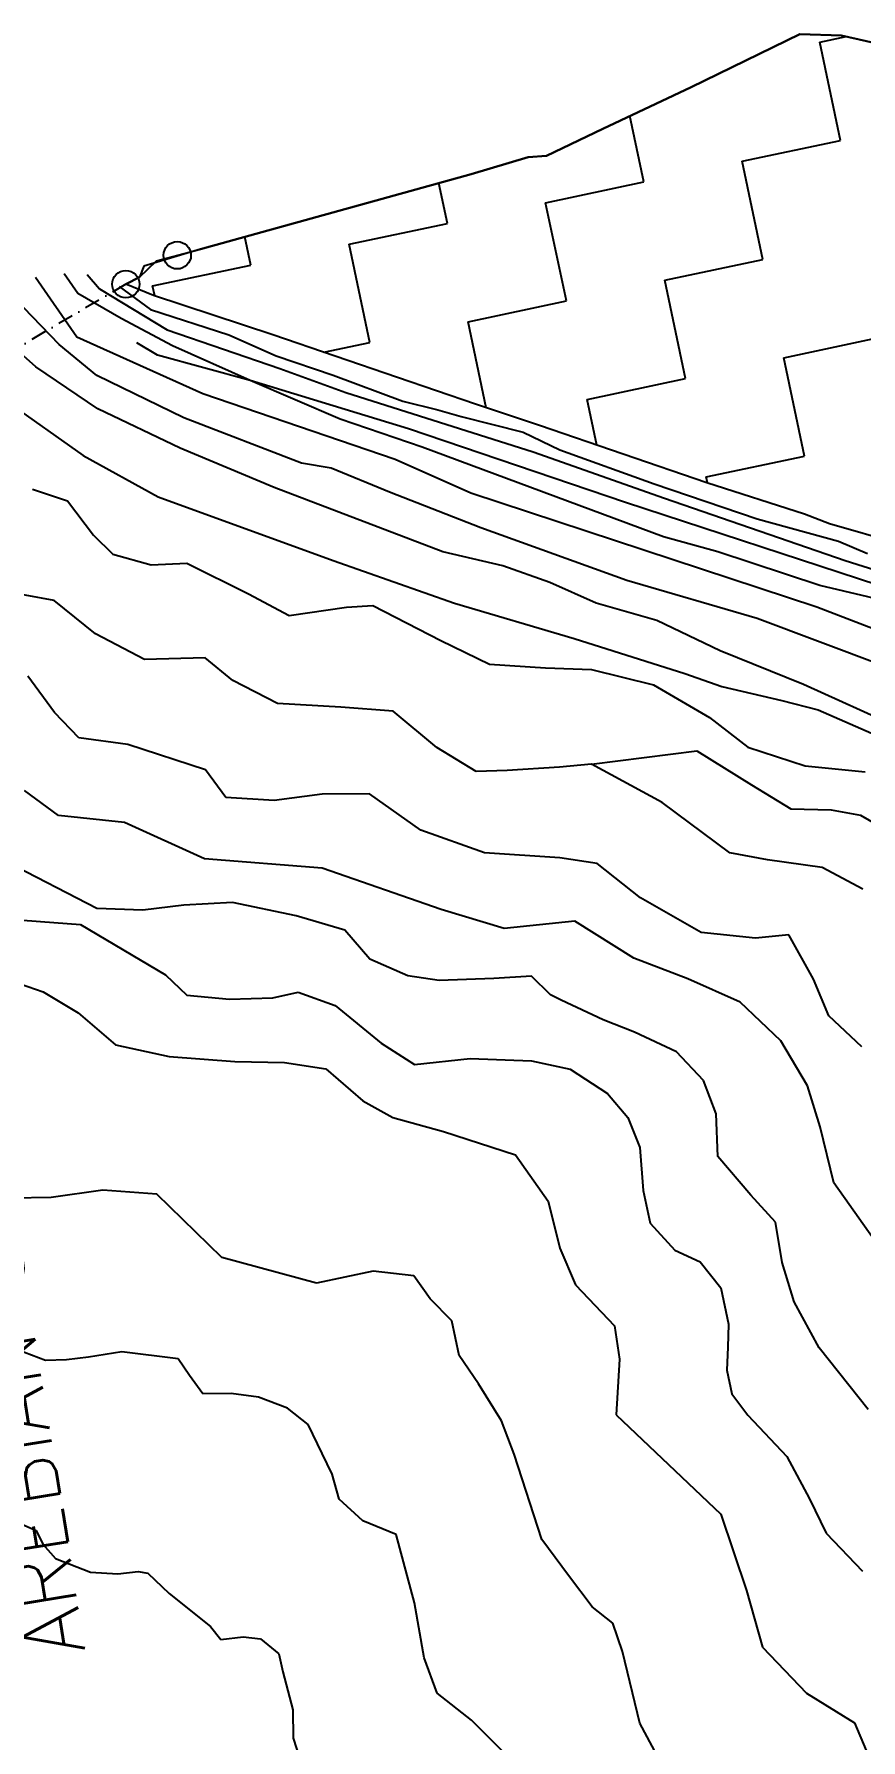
# Model space of a CAD drawing. Header units: metres. Extents: x 349664 to 353992, y 1754751 to 1758067.
# Drawn here: x 350022 to 350290, y 1756477 to 1757030 of the extents above; entities that cross this region are included whole.
import ezdxf

# ---------------------------------------------------------------- set-up
doc = ezdxf.new("R2010")
doc.units = ezdxf.units.M
doc.linetypes.add('DASHDOT', pattern=[1, 0.5, -0.25, 0, -0.25])
for name, color, linetype in [('LINE_WATER', 4, 'Continuous'), ('POLY_HATCH', 12, 'Continuous'), ('POLY_WATER', 4, 'Continuous'), ('TEXT_MAPIN', 7, 'Continuous'), ('V_BOUND_LINE', 7, 'Continuous'), ('V_BOUND_STREAM_LINE', 7, 'DASHDOT')]:
    doc.layers.add(name, color=color, linetype=linetype)
doc.styles.get("Standard").update_dxf_attribs({"font": 'simplex.shx'})

msp = doc.modelspace()

# ---------------------------------------------------------------- linework, layer by layer
for centre in [(350068.8, 1756958.15), (350052.11, 1756948.79)]:
    msp.add_circle(centre, 4.43)
at = {"layer": 'LINE_WATER'}
for p, q in [((350022.88, 1756951.11), (350036.2, 1756931.78)), ((350036.56, 1756945.76), (350032.12, 1756952.2)), ((350039.57, 1756951.93), (350043.64, 1756947.26)), ((350030.54, 1756929.31), (350013.22, 1756947.18)), ((350050.59, 1756937.65), (350036.56, 1756945.76)), ((350043.64, 1756947.26), (350065.52, 1756934.04)), ((350050.02, 1756948.02), (350060.17, 1756940.63)), ((350060.17, 1756940.63), (350085.54, 1756932.4)), ((350022.93, 1756922.03), (350003.96, 1756938.94)), ((350067.23, 1756928.86), (350050.59, 1756937.65)), ((350065.52, 1756934.04), (350102.06, 1756921.46)), ((350042.74, 1756919.26), (350030.54, 1756929.31)), ((350036.2, 1756931.78), (350077.05, 1756913.34)), ((350062.35, 1756925.83), (350055.72, 1756929.75)), ((350092.41, 1756917.57), (350067.23, 1756928.86)), ((350085.54, 1756932.4), (350100.82, 1756925.62)), ((350092.41, 1756917.57), (350062.35, 1756925.83)), ((350100.82, 1756925.62), (350119.34, 1756919.29)), ((350043.05, 1756908.44), (350022.93, 1756922.03)), ((350070.89, 1756905.53), (350042.74, 1756919.26)), ((350121.55, 1756905.12), (350092.41, 1756917.57)), ((350143.75, 1756901.97), (350092.41, 1756917.57)), ((350102.06, 1756921.46), (350123.42, 1756913.67)), ((350119.34, 1756919.29), (350141.87, 1756910.94)), ((350077.05, 1756913.34), (350139.45, 1756892.08)), ((350123.42, 1756913.67), (350184.13, 1756894.51)), ((350013.6, 1756910.83), (350038.25, 1756893.28)), ((350069.78, 1756895.64), (350043.05, 1756908.44)), ((350141.87, 1756910.94), (350153.21, 1756908.09)), ((350153.21, 1756908.09), (350160.84, 1756905.89)), ((350109.11, 1756890.84), (350070.89, 1756905.53)), ((350148.12, 1756895.97), (350121.55, 1756905.12)), ((350214.09, 1756878.08), (350143.75, 1756901.97)), ((350160.84, 1756905.89), (350180.85, 1756900.91)), ((350180.85, 1756900.91), (350192.82, 1756895.1)), ((350100.17, 1756882.99), (350069.78, 1756895.64)), ((350226.32, 1756866.97), (350148.12, 1756895.97)), ((350038.25, 1756893.28), (350062.62, 1756879.97)), ((350118.7, 1756889.18), (350109.11, 1756890.84)), ((350139.45, 1756892.08), (350163.91, 1756881.25)), ((350184.13, 1756894.51), (350226.72, 1756879.52)), ((350192.82, 1756895.1), (350223.3, 1756884.14)), ((350137.57, 1756881.47), (350118.7, 1756889.18)), ((350021.92, 1756882.38), (350033.19, 1756878.6)), ((350062.62, 1756879.97), (350119.33, 1756859.35)), ((350154.82, 1756862.08), (350100.17, 1756882.99)), ((350167.12, 1756869.88), (350137.57, 1756881.47)), ((350163.91, 1756881.25), (350276.09, 1756844.25)), ((350223.3, 1756884.14), (350256.71, 1756872.84)), ((350226.72, 1756879.52), (350285.21, 1756859.27)), ((350033.19, 1756878.6), (350041.7, 1756867.48)), ((350295.82, 1756851.28), (350214.09, 1756878.08)), ((350214.46, 1756852.81), (350167.12, 1756869.88)), ((350256.71, 1756872.84), (350283.08, 1756865.54)), ((350041.7, 1756867.48), (350047.91, 1756861.41)), ((350243.98, 1756862.09), (350226.32, 1756866.97)), ((350283.08, 1756865.54), (350292.51, 1756861.58)), ((350047.91, 1756861.41), (350060.36, 1756857.89)), ((350060.36, 1756857.89), (350071.94, 1756858.49)), ((350071.94, 1756858.49), (350091.9, 1756848.56)), ((350119.33, 1756859.35), (350158.6, 1756845.5)), ((350174.25, 1756857.58), (350154.82, 1756862.08)), ((350189.56, 1756852.2), (350174.25, 1756857.58)), ((350277.07, 1756851.24), (350243.98, 1756862.09)), ((350285.21, 1756859.27), (350316.87, 1756849.35)), ((350204.52, 1756845.52), (350189.56, 1756852.2)), ((350256.73, 1756840.52), (350214.46, 1756852.81)), ((350300.41, 1756845.71), (350277.07, 1756851.24)), ((350028.93, 1756846.33), (350007.14, 1756850.34)), ((350042.28, 1756835.61), (350028.93, 1756846.33)), ((350091.9, 1756848.56), (350105.09, 1756841.51)), ((350105.09, 1756841.51), (350123.62, 1756844.19)), ((350123.62, 1756844.19), (350132.12, 1756844.76)), ((350132.12, 1756844.76), (350154.23, 1756833.43)), ((350158.6, 1756845.5), (350197.37, 1756834.01)), ((350224.2, 1756839.83), (350204.52, 1756845.52)), ((350297.55, 1756825.16), (350256.73, 1756840.52)), ((350276.09, 1756844.25), (350316.32, 1756828.76)), ((350058.2, 1756827.29), (350042.28, 1756835.61)), ((350244.75, 1756830.02), (350224.2, 1756839.83)), ((350154.23, 1756833.43), (350170.03, 1756825.7)), ((350197.37, 1756834.01), (350233.32, 1756822.73)), ((350271.69, 1756819.11), (350244.75, 1756830.02)), ((350077.82, 1756827.74), (350058.2, 1756827.29)), ((350086.76, 1756820.41), (350077.82, 1756827.74)), ((350170.03, 1756825.7), (350188.12, 1756824.6)), ((350188.12, 1756824.6), (350203.02, 1756824.06)), ((350203.02, 1756824.06), (350223.17, 1756819.09)), ((350029.04, 1756810.1), (350020.4, 1756821.81)), ((350101.26, 1756813.01), (350086.76, 1756820.41)), ((350223.17, 1756819.09), (350241.24, 1756808.46)), ((350233.32, 1756822.73), (350245.3, 1756818.49)), ((350245.3, 1756818.49), (350264.73, 1756813.99)), ((350305.07, 1756804.01), (350271.69, 1756819.11)), ((350121.84, 1756811.82), (350101.26, 1756813.01)), ((350264.73, 1756813.99), (350276.46, 1756810.93)), ((350036.93, 1756801.92), (350029.04, 1756810.1)), ((350138.75, 1756810.48), (350121.84, 1756811.82)), ((350152.94, 1756798.71), (350138.75, 1756810.48)), ((350241.24, 1756808.46), (350253.75, 1756798.8)), ((350276.46, 1756810.93), (350295.46, 1756802.64)), ((350052.79, 1756799.74), (350036.93, 1756801.92)), ((350077.93, 1756791.52), (350052.79, 1756799.74)), ((350165.67, 1756790.94), (350152.94, 1756798.71)), ((350203, 1756793.33), (350237.2, 1756797.66)), ((350237.2, 1756797.66), (350254.92, 1756786.64)), ((350253.75, 1756798.8), (350272.25, 1756792.86)), ((350084.54, 1756782.56), (350077.93, 1756791.52)), ((350175.72, 1756791.26), (350165.67, 1756790.94)), ((350192.72, 1756792.39), (350175.72, 1756791.26)), ((350203, 1756793.33), (350192.72, 1756792.39)), ((350225.94, 1756780.95), (350203, 1756793.33)), ((350272.25, 1756792.86), (350291.77, 1756790.84)), ((350030.26, 1756776.67), (350019.3, 1756784.82)), ((350254.92, 1756786.64), (350267.65, 1756778.88)), ((350100.15, 1756781.55), (350084.54, 1756782.56)), ((350115.73, 1756783.61), (350100.15, 1756781.55)), ((350131.09, 1756783.78), (350115.73, 1756783.61)), ((350147.77, 1756771.92), (350131.09, 1756783.78)), ((350247.86, 1756764.67), (350225.94, 1756780.95)), ((350051.68, 1756774.43), (350030.26, 1756776.67)), ((350077.57, 1756762.68), (350051.68, 1756774.43)), ((350267.65, 1756778.88), (350280.66, 1756778.55)), ((350280.66, 1756778.55), (350290.25, 1756776.88)), ((350290.25, 1756776.88), (350305.71, 1756767.85)), ((350168.41, 1756764.6), (350147.77, 1756771.92)), ((350115.78, 1756759.68), (350077.57, 1756762.68)), ((350192.77, 1756762.98), (350168.41, 1756764.6)), ((350204.85, 1756761.22), (350192.77, 1756762.98)), ((350260.06, 1756762.32), (350247.86, 1756764.67)), ((350042.78, 1756746.62), (350013.48, 1756761.73)), ((350154.33, 1756746.29), (350115.78, 1756759.68)), ((350218.91, 1756750.05), (350204.85, 1756761.22)), ((350277.81, 1756759.92), (350260.06, 1756762.32)), ((350291, 1756752.87), (350277.81, 1756759.92)), ((350057.67, 1756746.07), (350042.78, 1756746.62)), ((350070.89, 1756747.64), (350057.67, 1756746.07)), ((350086.72, 1756748.52), (350070.89, 1756747.64)), ((350107.33, 1756744.26), (350086.72, 1756748.52)), ((350174.72, 1756740.14), (350154.33, 1756746.29)), ((350238.53, 1756738.81), (350218.91, 1756750.05)), ((350009.33, 1756743.51), (350037.48, 1756741.46)), ((350037.48, 1756741.46), (350064.95, 1756725.12)), ((350123.1, 1756739.6), (350107.33, 1756744.26)), ((350197.63, 1756742.52), (350174.72, 1756740.14)), ((350216.78, 1756730.57), (350197.63, 1756742.52)), ((350131.24, 1756730.24), (350123.1, 1756739.6)), ((350256.16, 1756737), (350238.53, 1756738.81)), ((350267.02, 1756738.07), (350256.16, 1756737)), ((350274.98, 1756723.75), (350267.02, 1756738.07)), ((350143.47, 1756724.83), (350131.24, 1756730.24)), ((350234.23, 1756723.8), (350216.78, 1756730.57)), ((350064.95, 1756725.12), (350071.88, 1756718.59)), ((350153.65, 1756723.29), (350143.47, 1756724.83)), ((350183.54, 1756724.68), (350171.37, 1756723.96)), ((350189.75, 1756718.61), (350183.54, 1756724.68)), ((350015.42, 1756723.05), (350025.39, 1756719.62)), ((350025.39, 1756719.62), (350036.69, 1756712.78)), ((350071.88, 1756718.59), (350085.72, 1756717.21)), ((350099.78, 1756717.72), (350108.03, 1756719.46)), ((350108.03, 1756719.46), (350120.02, 1756715.22)), ((350171.37, 1756723.96), (350153.65, 1756723.29)), ((350193.19, 1756716.88), (350189.75, 1756718.61)), ((350251.21, 1756716.32), (350234.23, 1756723.8)), ((350279.95, 1756711.88), (350274.98, 1756723.75)), ((350085.72, 1756717.21), (350099.78, 1756717.72)), ((350120.02, 1756715.22), (350134.92, 1756702.99)), ((350206.85, 1756710.54), (350193.19, 1756716.88)), ((350264.35, 1756703.71), (350251.21, 1756716.32)), ((350036.69, 1756712.78), (350048.74, 1756702.41)), ((350216.94, 1756706.52), (350206.85, 1756710.54)), ((350290.69, 1756701.85), (350279.95, 1756711.88)), ((350048.74, 1756702.41), (350066.15, 1756698.71)), ((350134.92, 1756702.99), (350145.63, 1756696.03)), ((350230.6, 1756700.18), (350216.94, 1756706.52)), ((350273.05, 1756689.18), (350264.35, 1756703.71)), ((350066.15, 1756698.71), (350087.44, 1756697.05)), ((350087.44, 1756697.05), (350103.52, 1756696.76)), ((350103.52, 1756696.76), (350116.9, 1756694.66)), ((350145.63, 1756696.03), (350163.69, 1756698)), ((350163.69, 1756698), (350183.56, 1756697.28)), ((350183.56, 1756697.28), (350196.13, 1756694.61)), ((350239.33, 1756690.95), (350230.6, 1756700.18)), ((350116.9, 1756694.66), (350128.94, 1756684.29)), ((350196.13, 1756694.61), (350208.27, 1756686.72)), ((350243.46, 1756680.13), (350239.33, 1756690.95)), ((350208.27, 1756686.72), (350214.85, 1756678.88)), ((350277.09, 1756675.88), (350273.05, 1756689.18)), ((350128.94, 1756684.29), (350138.69, 1756678.97)), ((350243.98, 1756666.3), (350243.46, 1756680.13)), ((350138.69, 1756678.97), (350155.05, 1756674.43)), ((350155.05, 1756674.43), (350178.44, 1756666.79)), ((350214.85, 1756678.88), (350218.74, 1756669.24)), ((350281.54, 1756657.75), (350277.09, 1756675.88)), ((350218.74, 1756669.24), (350219.83, 1756655.32)), ((350178.44, 1756666.79), (350189, 1756651.8)), ((350254.63, 1756653.79), (350243.98, 1756666.3)), ((350303.5, 1756626.71), (350281.54, 1756657.75)), ((350027.91, 1756653.04), (350015.03, 1756652.78)), ((350044.67, 1756655.35), (350027.91, 1756653.04)), ((350062.18, 1756654.13), (350044.67, 1756655.35)), ((350083.25, 1756633.56), (350062.18, 1756654.13)), ((350219.83, 1756655.32), (350222.07, 1756644.72)), ((350262.64, 1756645.02), (350254.63, 1756653.79)), ((350189, 1756651.8), (350192.82, 1756636.61)), ((350222.07, 1756644.72), (350230.08, 1756635.96)), ((350264.79, 1756631.94), (350262.64, 1756645.02)), ((350192.82, 1756636.61), (350197.8, 1756624.74)), ((350230.08, 1756635.96), (350238.28, 1756632.15)), ((350113.95, 1756625.28), (350083.25, 1756633.56)), ((350238.28, 1756632.15), (350244.98, 1756623.73)), ((350268.71, 1756619.24), (350264.79, 1756631.94)), ((350132.23, 1756629.14), (350113.95, 1756625.28)), ((350145.49, 1756627.64), (350132.23, 1756629.14)), ((350150.77, 1756620.14), (350145.49, 1756627.64)), ((350197.8, 1756624.74), (350210.47, 1756611.42)), ((350157.81, 1756613.02), (350150.77, 1756620.14)), ((350244.98, 1756623.73), (350247.47, 1756611.95)), ((350276.78, 1756604.33), (350268.71, 1756619.24)), ((350160.18, 1756601.83), (350157.81, 1756613.02)), ((350210.47, 1756611.42), (350212.12, 1756600.7)), ((350247.47, 1756611.95), (350247.2, 1756604.51)), ((350026.11, 1756600.23), (350014.72, 1756604.59)), ((350050.79, 1756602.99), (350040.05, 1756601.33)), ((350069.13, 1756600.71), (350050.79, 1756602.99)), ((350247.2, 1756604.51), (350246.92, 1756597.07)), ((350292.71, 1756584.32), (350276.78, 1756604.33)), ((350032.85, 1756600.43), (350026.11, 1756600.23)), ((350040.05, 1756601.33), (350032.85, 1756600.43)), ((350072.73, 1756595.32), (350069.13, 1756600.71)), ((350166.42, 1756592.69), (350160.18, 1756601.83)), ((350212.12, 1756600.7), (350211.01, 1756582.62)), ((350246.92, 1756597.07), (350248.54, 1756589.41)), ((350077.05, 1756589.46), (350072.73, 1756595.32)), ((350173.88, 1756580.73), (350166.42, 1756592.69)), ((350086.27, 1756589.57), (350077.05, 1756589.46)), ((350095.15, 1756588.37), (350086.27, 1756589.57)), ((350104.52, 1756584.81), (350095.15, 1756588.37)), ((350248.54, 1756589.41), (350253.7, 1756582.5)), ((350111.2, 1756579.45), (350104.52, 1756584.81)), ((350178.01, 1756569.92), (350173.88, 1756580.73)), ((350211.01, 1756582.62), (350244.92, 1756550.42)), ((350253.7, 1756582.5), (350266.37, 1756569.18)), ((350115.72, 1756570.12), (350111.2, 1756579.45)), ((350118.98, 1756563.43), (350115.72, 1756570.12)), ((350186.93, 1756542.27), (350178.01, 1756569.92)), ((350266.37, 1756569.18), (350273.64, 1756555.46)), ((350121.31, 1756555.31), (350118.98, 1756563.43)), ((350128.95, 1756548.31), (350121.31, 1756555.31)), ((350273.64, 1756555.46), (350279.08, 1756544.3)), ((350009.13, 1756551.26), (350023.1, 1756545.21)), ((350139.75, 1756543.82), (350128.95, 1756548.31)), ((350244.92, 1756550.42), (350253.22, 1756525.72)), ((350023.1, 1756545.21), (350025.27, 1756540.74)), ((350145.66, 1756521.69), (350139.75, 1756543.82)), ((350195.57, 1756530.56), (350186.93, 1756542.27)), ((350279.08, 1756544.3), (350290.91, 1756532.04)), ((350025.27, 1756540.74), (350029.34, 1756536.07)), ((350029.34, 1756536.07), (350040.73, 1756531.71)), ((350040.73, 1756531.71), (350049.49, 1756531.1)), ((350049.49, 1756531.1), (350056.1, 1756531.88)), ((350056.1, 1756531.88), (350059.29, 1756531.32)), ((350059.29, 1756531.32), (350066.22, 1756524.79)), ((350203.24, 1756520.49), (350195.57, 1756530.56)), ((350253.22, 1756525.72), (350258.49, 1756507.34)), ((350066.22, 1756524.79), (350079.57, 1756514.07)), ((350148.81, 1756503.9), (350145.66, 1756521.69)), ((350209.91, 1756515.14), (350203.24, 1756520.49)), ((350079.57, 1756514.07), (350082.92, 1756509.86)), ((350213.08, 1756505.96), (350209.91, 1756515.14)), ((350082.92, 1756509.86), (350090.12, 1756510.77)), ((350090.12, 1756510.77), (350095.8, 1756510.12)), ((350095.8, 1756510.12), (350101.76, 1756505.23)), ((350101.76, 1756505.23), (350103.01, 1756499.34)), ((350153.06, 1756492.5), (350148.81, 1756503.9)), ((350218.67, 1756482.75), (350213.08, 1756505.96)), ((350258.49, 1756507.34), (350272.71, 1756492.51)), ((350103.01, 1756499.34), (350106.21, 1756487.1)), ((350164.15, 1756483.76), (350153.06, 1756492.5)), ((350272.71, 1756492.51), (350288.29, 1756482.88)), ((350106.21, 1756487.1), (350106.31, 1756477.89)), ((350174.3, 1756473.61), (350164.15, 1756483.76)), ((350226.74, 1756467.84), (350218.67, 1756482.75)), ((350288.29, 1756482.88), (350303.08, 1756447.86)), ((350106.31, 1756477.89), (350109.73, 1756467.54))]:
    msp.add_line(p, q, dxfattribs=at)
at = {"layer": 'POLY_HATCH'}
for p, q in [((350235.31, 1757012.55), (350270.5, 1757029.78)), ((350270.5, 1757029.78), (350284.07, 1757029.38)), ((350284.07, 1757029.38), (350297.83, 1757026.17)), ((350206.67, 1756999.15), (350235.31, 1757012.55)), ((350188.49, 1756990.41), (350206.67, 1756999.15)), ((350164.01, 1756984.42), (350182.46, 1756989.95)), ((350182.46, 1756989.95), (350188.49, 1756990.41)), ((350076.34, 1756960.18), (350164.01, 1756984.42)), ((350056.6, 1756951.1), (350062.03, 1756956.33)), ((350062.03, 1756956.33), (350076.34, 1756960.18)), ((350052.11, 1756948.79), (350056.6, 1756951.1)), ((350061.09, 1756945.15), (350052.11, 1756948.79)), ((350099.75, 1756932.35), (350061.09, 1756945.15)), ((350140.19, 1756918.57), (350099.75, 1756932.35)), ((350165.43, 1756909.93), (350140.19, 1756918.57)), ((350186.2, 1756902.99), (350165.43, 1756909.93)), ((350240.42, 1756884.49), (350186.2, 1756902.99)), ((350272.01, 1756874.29), (350240.42, 1756884.49)), ((350280.15, 1756871.19), (350272.01, 1756874.29)), ((350305.83, 1756863.85), (350280.15, 1756871.19))]:
    msp.add_line(p, q, dxfattribs=at)
at = {"layer": 'POLY_HATCH', "linetype": 'Continuous'}
for p, q in [((350276.98, 1757027.22), (350285.57, 1757029.04)), ((350283.71, 1756995.38), (350276.98, 1757027.22)), ((350220.02, 1756981.92), (350215.5, 1757003.28)), ((350251.86, 1756988.65), (350283.71, 1756995.38)), ((350258.59, 1756956.8), (350251.86, 1756988.65)), ((350156.33, 1756968.46), (350153.57, 1756981.53)), ((350188.18, 1756975.19), (350220.02, 1756981.92)), ((350194.9, 1756943.35), (350188.18, 1756975.19)), ((350124.49, 1756961.73), (350156.33, 1756968.46)), ((350092.65, 1756955), (350090.71, 1756964.15)), ((350131.22, 1756929.89), (350124.49, 1756961.73)), ((350226.75, 1756950.08), (350258.59, 1756956.8)), ((350060.8, 1756948.27), (350092.65, 1756955)), ((350061.49, 1756945.01), (350060.8, 1756948.27)), ((350233.48, 1756918.23), (350226.75, 1756950.08)), ((350163.06, 1756936.62), (350194.9, 1756943.35)), ((350168.95, 1756908.75), (350163.06, 1756936.62)), ((350116.26, 1756926.73), (350131.22, 1756929.89)), ((350265.32, 1756924.96), (350297.16, 1756931.69)), ((350272.05, 1756893.12), (350265.32, 1756924.96)), ((350201.63, 1756911.5), (350233.48, 1756918.23)), ((350204.77, 1756896.65), (350201.63, 1756911.5)), ((350240.21, 1756886.39), (350272.05, 1756893.12)), ((350240.62, 1756884.42), (350240.21, 1756886.39))]:
    msp.add_line(p, q, dxfattribs=at)
at = {"layer": 'POLY_WATER'}
for p, q in [((350061.09, 1756945.15), (350052.11, 1756948.79)), ((350099.75, 1756932.35), (350061.09, 1756945.15)), ((350140.19, 1756918.57), (350099.75, 1756932.35)), ((350165.43, 1756909.93), (350140.19, 1756918.57)), ((350186.2, 1756902.99), (350165.43, 1756909.93)), ((350240.42, 1756884.49), (350186.2, 1756902.99)), ((350272.01, 1756874.29), (350240.42, 1756884.49)), ((350280.15, 1756871.19), (350272.01, 1756874.29)), ((350305.83, 1756863.85), (350280.15, 1756871.19))]:
    msp.add_line(p, q, dxfattribs=at)
at = {"layer": 'V_BOUND_LINE'}
for p, q in [((350270.5, 1757029.78), (350235.31, 1757012.55)), ((350284.07, 1757029.38), (350270.5, 1757029.78)), ((350297.83, 1757026.17), (350284.07, 1757029.38)), ((350235.31, 1757012.55), (350206.67, 1756999.15)), ((350206.67, 1756999.15), (350188.49, 1756990.41)), ((350182.46, 1756989.95), (350164.01, 1756984.42)), ((350188.49, 1756990.41), (350182.46, 1756989.95)), ((350164.01, 1756984.42), (350076.34, 1756960.18)), ((350076.34, 1756960.18), (350057.92, 1756954.64)), ((350056.6, 1756951.1), (350052.11, 1756948.79)), ((350057.92, 1756954.64), (350056.6, 1756951.1))]:
    msp.add_line(p, q, dxfattribs=at)
at = {"layer": 'V_BOUND_STREAM_LINE', "ltscale": 10}
msp.add_line((350052.11, 1756948.79), (349833, 1756819.86), dxfattribs=at)

# ---------------------------------------------------------------- texts
at = {"layer": 'TEXT_MAPIN'}
msp.add_text('AREBIAN SEA', height=19.373, rotation=99.1519, dxfattribs=at).set_placement((350038.96, 1756506.28))

doc.saveas('drawing.dxf')
